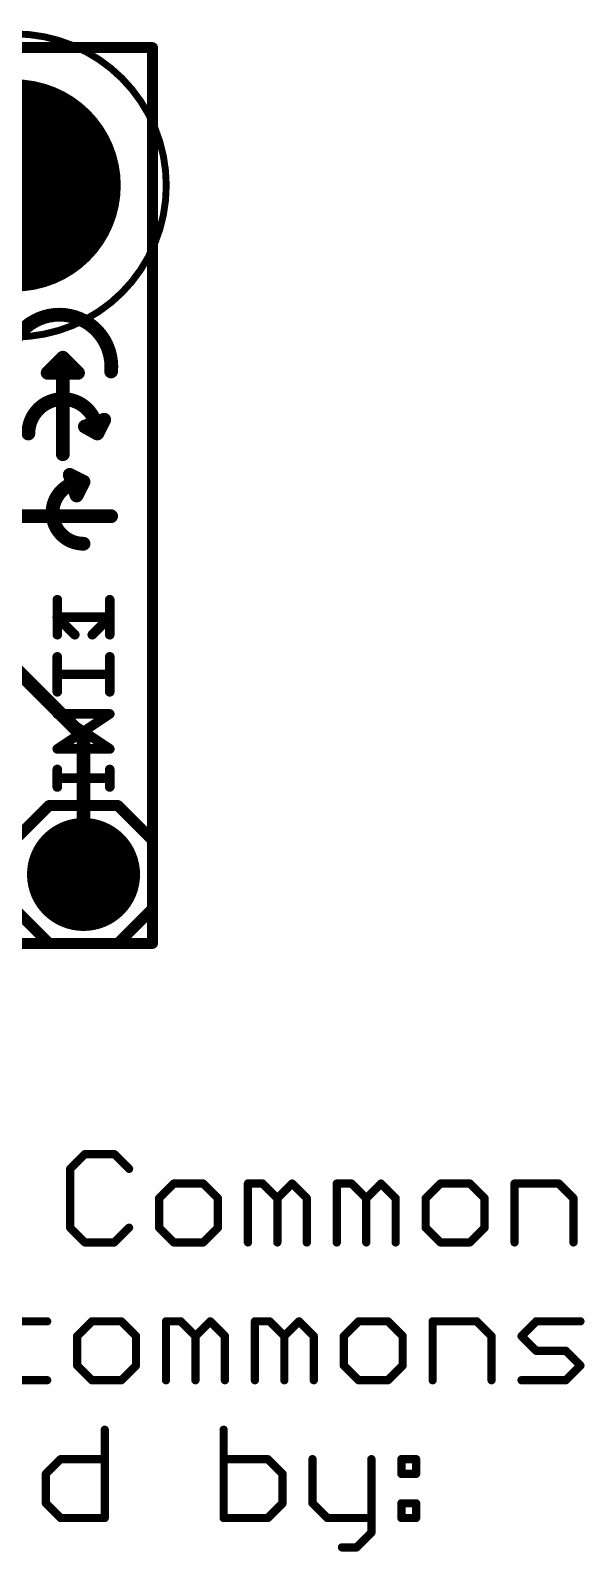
# Model space of a CAD drawing. Extents: x -24 to 83, y -11 to 17.
# Drawn here: x 18.07 to 28.28, y -11.21 to 16.83 of the extents above; entities that cross this region are included whole.
import ezdxf

# ---------------------------------------------------------------- set-up
doc = ezdxf.new("R2010")
doc.units = 0
for name, color, linetype in [('1', 22, 'CONTINUOUS'), ('16', 175, 'CONTINUOUS'), ('17', 82, 'CONTINUOUS'), ('20', 53, 'CONTINUOUS'), ('21', 53, 'CONTINUOUS'), ('22', 53, 'CONTINUOUS'), ('27', 253, 'CONTINUOUS'), ('29', 253, 'CONTINUOUS'), ('30', 253, 'CONTINUOUS'), ('39', 22, 'CONTINUOUS'), ('41', 22, 'CONTINUOUS'), ('42', 175, 'CONTINUOUS'), ('44', 253, 'CONTINUOUS'), ('51', 53, 'CONTINUOUS')]:
    doc.layers.add(name, color=color, linetype=linetype)

# ---------------------------------------------------------------- blocks, each defined once
blk = doc.blocks.new('RECT')
blk.add_solid([(-0.5, -0.5), (0.5, -0.5), (-0.5, 0.5), (0.5, 0.5)])
blk = doc.blocks.new('ROUNDP')
at = {"const_width": 0.5}
blk.add_lwpolyline([(0, -0.25, 1), (0, 0.25, 1), (0, -0.25)], format="xyb", dxfattribs=at)

msp = doc.modelspace()

# ---------------------------------------------------------------- linework, layer by layer
at = {"layer": '1'}
for points, const_width in [([(20.32, 16.51), (0, 16.51)], 0.2032), ([(20.32, 0), (20.32, 16.51)], 0.2032), ([(19.05, 3.81), (13.645, 9.215)], 0.254), ([(19.05, 1.27), (19.05, 3.81)], 0.254), ([(0, 0), (20.32, 0)], 0.2032)]:
    msp.add_lwpolyline(points, dxfattribs=dict(at, const_width=const_width))
for points, const_width in [([(20.3708, 16.51, 1), (20.2692, 16.51)], 0.1016), ([(20.32, 16.4592, 1), (20.32, 16.5608)], 0.1016), ([(19.1135, 3.81, 1), (18.9865, 3.81)], 0.127), ([(19.0051, 3.7651, 1), (19.0949, 3.8549)], 0.127), ([(18.9865, 1.27, 1), (19.1135, 1.27)], 0.127), ([(20.2692, 0, 1), (20.3708, 0)], 0.1016), ([(20.32, -0.0508, 1), (20.32, 0.0508)], 0.1016)]:
    msp.add_lwpolyline(points, format="xyb", dxfattribs=dict(at, const_width=const_width))
at = {"layer": '16', "const_width": 0.2032}
for points in [[(20.32, 16.51), (0, 16.51)], [(20.32, 0), (20.32, 16.51)], [(0, 0), (20.32, 0)]]:
    msp.add_lwpolyline(points, dxfattribs=at)
at = {"layer": '16', "const_width": 0.1016}
for points in [[(20.3708, 16.51, 1), (20.2692, 16.51)], [(20.32, 16.4592, 1), (20.32, 16.5608)], [(20.2692, 0, 1), (20.3708, 0)], [(20.32, -0.0508, 1), (20.32, 0.0508)]]:
    msp.add_lwpolyline(points, format="xyb", dxfattribs=at)
at = {"layer": '20', "const_width": 0.2032}
for points in [[(0, 16.51), (20.32, 16.51)], [(20.32, 16.51), (20.32, 0)], [(20.32, 0), (0, 0)]]:
    msp.add_lwpolyline(points, dxfattribs=at)
at = {"layer": '20', "const_width": 0.1016}
for points in [[(20.3708, 16.51, 1), (20.2692, 16.51)], [(20.32, 16.4592, 1), (20.32, 16.5608)], [(20.2692, 0, 1), (20.3708, 0)], [(20.32, -0.0508, 1), (20.32, 0.0508)]]:
    msp.add_lwpolyline(points, format="xyb", dxfattribs=at)
at = {"layer": '20'}
msp.add_circle((17.78, 13.97), 1.651, dxfattribs=at)
at = {"layer": '21'}
for points, const_width in [([(19.558, 10.541, 1.0989), (17.653, 10.541)], 0.254), ([(18.7325, 10.795, 1), (18.6055, 10.795)], 0.127), ([(18.7139, 10.8399, 1), (18.6241, 10.7501)], 0.127), ([(18.7139, 10.7501, 1), (18.6241, 10.8399)], 0.127), ([(18.3896, 10.5791, 1), (18.3896, 10.4521)], 0.127), ([(18.3701, 10.5859, 1), (18.4599, 10.4961)], 0.127), ([(18.8781, 10.4961, 1), (18.9679, 10.5859)], 0.127), ([(18.9484, 10.4521, 1), (18.9484, 10.5791)], 0.127), ([(19.4948, 10.547, 1), (19.6212, 10.535)], 0.127), ([(19.304, 9.398, 1), (18.034, 9.398)], 0.254), ([(19.1062, 9.5805, 1), (19.0446, 9.4695)], 0.127), ([(19.054, 9.5848, 1), (19.0968, 9.4652)], 0.127), ([(19.4878, 9.6236, 1), (19.3742, 9.6804)], 0.127), ([(19.4524, 9.5922, 1), (19.4096, 9.7118)], 0.127), ([(17.9705, 9.398, 1), (18.0975, 9.398)], 0.127), ([(19.2472, 9.4264, 1), (19.3608, 9.3696)], 0.127), ([(19.2405, 9.398, 1), (19.3675, 9.398)], 0.127), ([(19.2732, 9.3425, 1), (19.3348, 9.4535)], 0.127), ([(18.6055, 9.017, 1), (18.7325, 9.017)], 0.127), ([(18.8244, 8.6928, 1), (18.7676, 8.5792)], 0.127), ([(18.8562, 8.6561, 1), (18.7358, 8.6159)], 0.127), ([(19.05, 8.509, 1), (19.05, 7.366)], 0.254), ([(19.1068, 8.4806, 1), (18.9932, 8.5374)], 0.127), ([(19.0216, 8.4522, 1), (19.0784, 8.5658)], 0.127), ([(19.05, 8.4455, 1), (19.05, 8.5725)], 0.127), ([(18.8662, 8.2834, 1), (18.9798, 8.2266)], 0.127), ([(18.8628, 8.2349, 1), (18.9832, 8.2751)], 0.127), ([(19.558, 7.8105, 1), (19.558, 7.9375)], 0.127), ([(19.05, 7.3025, 1), (19.05, 7.4295)], 0.127), ([(19.5771, 6.3335, 1), (19.4882, 6.3335)], 0.0889), ([(18.598, 6.0429, 1), (18.5351, 5.98)], 0.0889), ([(18.5666, 6.0559, 1), (18.5666, 5.967)], 0.0889), ([(19.5326, 5.967, 1), (19.5326, 6.0559)], 0.0889), ([(18.8572, 5.658, 1), (18.92, 5.7209)], 0.0889), ([(19.4882, 5.6895, 1), (19.5771, 5.6895)], 0.0889), ([(18.611, 5.281, 1), (18.5221, 5.281)], 0.0889), ([(18.5666, 5.0035, 1), (18.5666, 4.9146)], 0.0889), ([(19.5326, 4.9146, 1), (19.5326, 5.0035)], 0.0889), ([(18.5221, 4.637, 1), (18.611, 4.637)], 0.0889), ([(18.5666, 4.273, 1), (18.5666, 4.1841)], 0.0889), ([(19.5573, 4.1916, 1), (19.5079, 4.2655)], 0.0889), ([(19.5326, 4.1841, 1), (19.5326, 4.273)], 0.0889), ([(18.5666, 3.629, 1), (18.5666, 3.5401)], 0.0889), ([(18.5419, 3.6215, 1), (18.5912, 3.5476)], 0.0889), ([(19.5326, 3.5401, 1), (19.5326, 3.629)], 0.0889), ([(18.611, 3.2049, 1), (18.5221, 3.2049)], 0.0889), ([(18.5666, 3.0884, 1), (18.5666, 2.9995)], 0.0889), ([(19.5771, 3.2049, 1), (19.4882, 3.2049)], 0.0889), ([(19.5326, 2.9995, 1), (19.5326, 3.0884)], 0.0889), ([(18.5221, 2.8829, 1), (18.611, 2.8829)], 0.0889), ([(19.4882, 2.8829, 1), (19.5771, 2.8829)], 0.0889), ([(18.415, 2.5908, 1), (18.415, 2.4892)], 0.1016), ([(18.4509, 2.5041, 1), (18.3791, 2.5759)], 0.1016), ([(19.7209, 2.5759, 1), (19.6491, 2.5041)], 0.1016), ([(19.685, 2.4892, 1), (19.685, 2.5908)], 0.1016), ([(20.3708, 1.905, 1), (20.2692, 1.905)], 0.1016), ([(20.2841, 1.8691, 1), (20.3559, 1.9409)], 0.1016), ([(20.2692, 0.635, 1), (20.3708, 0.635)], 0.1016), ([(20.3559, 0.5991, 1), (20.2841, 0.6709)], 0.1016), ([(18.415, 0.0508, 1), (18.415, -0.0508)], 0.1016), ([(18.3791, -0.0359, 1), (18.4509, 0.0359)], 0.1016), ([(19.6491, 0.0359, 1), (19.7209, -0.0359)], 0.1016), ([(19.685, -0.0508, 1), (19.685, 0.0508)], 0.1016)]:
    msp.add_lwpolyline(points, format="xyb", dxfattribs=dict(at, const_width=const_width))
for points, const_width in [([(18.669, 10.795), (18.415, 10.541)], 0.254), ([(18.669, 10.795), (18.669, 9.017)], 0.254), ([(18.669, 10.795), (18.923, 10.541)], 0.254), ([(18.3896, 10.5156), (18.9484, 10.5156)], 0.254), ([(19.0754, 9.525), (19.431, 9.652)], 0.254), ([(19.304, 9.398), (19.0754, 9.525)], 0.254), ([(19.304, 9.398), (19.431, 9.652)], 0.254), ([(19.05, 8.509), (18.796, 8.636)], 0.254), ([(18.796, 8.636), (18.923, 8.255)], 0.254), ([(19.05, 8.509), (18.923, 8.255)], 0.254), ([(17.653, 7.874), (19.558, 7.874)], 0.254), ([(19.5326, 5.6895), (19.5326, 6.3335)], 0.1778), ([(18.8886, 5.6895), (18.5666, 6.0115)], 0.1778), ([(18.5666, 6.0115), (19.5326, 6.0115)], 0.1778), ([(18.5666, 4.637), (18.5666, 5.281)], 0.1778), ([(19.5326, 4.959), (18.5666, 4.959)], 0.1778), ([(18.5666, 3.5845), (19.5326, 4.2286)], 0.1778), ([(19.5326, 4.2286), (18.5666, 4.2286)], 0.1778), ([(19.5326, 3.5845), (18.5666, 3.5845)], 0.1778), ([(18.5666, 2.8829), (18.5666, 3.2049)], 0.1778), ([(19.5326, 3.0439), (18.5666, 3.0439)], 0.1778), ([(19.5326, 2.8829), (19.5326, 3.2049)], 0.1778), ([(18.415, 2.54), (17.78, 1.905)], 0.2032), ([(18.415, 2.54), (19.685, 2.54)], 0.2032), ([(19.685, 2.54), (20.32, 1.905)], 0.2032), ([(20.32, 1.905), (20.32, 0.635)], 0.2032), ([(17.78, 0.635), (18.415, 0)], 0.2032), ([(20.32, 0.635), (19.685, 0)], 0.2032), ([(19.685, 0), (18.415, 0)], 0.2032)]:
    msp.add_lwpolyline(points, dxfattribs=dict(at, const_width=const_width))
at = {"layer": '22', "const_width": 0.0889}
for points in [[(18.6119, 6.3335, 1), (18.5229, 6.3335)], [(18.5674, 6.0559, 1), (18.5674, 5.967)], [(19.5649, 5.98, 1), (19.502, 6.0429)], [(19.5334, 5.967, 1), (19.5334, 6.0559)], [(18.5229, 5.6895, 1), (18.6119, 5.6895)], [(19.18, 5.7209, 1), (19.2428, 5.658)], [(19.5779, 5.281, 1), (19.489, 5.281)], [(18.5674, 5.0035, 1), (18.5674, 4.9146)], [(19.5334, 4.9146, 1), (19.5334, 5.0035)], [(19.489, 4.637, 1), (19.5779, 4.637)], [(18.5674, 4.273, 1), (18.5674, 4.1841)], [(18.5921, 4.2655, 1), (18.5427, 4.1916)], [(19.5334, 4.1841, 1), (19.5334, 4.273)], [(18.5674, 3.629, 1), (18.5674, 3.5401)], [(19.5088, 3.5476, 1), (19.5581, 3.6215)], [(19.5334, 3.5401, 1), (19.5334, 3.629)], [(18.6119, 3.2049, 1), (18.5229, 3.2049)], [(18.5674, 3.0884, 1), (18.5674, 2.9995)], [(19.5779, 3.2049, 1), (19.489, 3.2049)], [(19.5334, 2.9995, 1), (19.5334, 3.0884)], [(18.5229, 2.8829, 1), (18.6119, 2.8829)], [(19.489, 2.8829, 1), (19.5779, 2.8829)]]:
    msp.add_lwpolyline(points, format="xyb", dxfattribs=at)
at = {"layer": '22', "const_width": 0.1778}
for points in [[(18.5674, 5.6895), (18.5674, 6.3335)], [(19.5334, 6.0115), (18.5674, 6.0115)], [(19.2114, 5.6895), (19.5334, 6.0115)], [(19.5334, 4.637), (19.5334, 5.281)], [(18.5674, 4.959), (19.5334, 4.959)], [(19.5334, 3.5845), (18.5674, 4.2286)], [(18.5674, 4.2286), (19.5334, 4.2286)], [(18.5674, 3.5845), (19.5334, 3.5845)], [(18.5674, 2.8829), (18.5674, 3.2049)], [(18.5674, 3.0439), (19.5334, 3.0439)], [(19.5334, 2.8829), (19.5334, 3.2049)]]:
    msp.add_lwpolyline(points, dxfattribs=at)
at = {"layer": '27', "const_width": 0.1524}
for points in [[(19.0751, -3.8848), (18.804, -4.156)], [(19.6175, -3.8848), (19.0751, -3.8848)], [(19.8886, -4.156), (19.6175, -3.8848)], [(18.804, -4.156), (18.804, -5.2406)], [(20.7123, -4.4271), (20.4411, -4.6983)], [(21.2546, -4.4271), (20.7123, -4.4271)], [(21.5258, -4.6983), (21.2546, -4.4271)], [(22.0783, -5.5118), (22.0783, -4.4271)], [(22.0783, -4.4271), (22.3495, -4.4271)], [(22.3495, -4.4271), (22.6206, -4.6983)], [(22.6206, -4.6983), (22.8918, -4.4271)], [(22.8918, -4.4271), (23.163, -4.6983)], [(23.7155, -5.5118), (23.7155, -4.4271)], [(23.7155, -4.4271), (23.9866, -4.4271)], [(23.9866, -4.4271), (24.2578, -4.6983)], [(24.2578, -4.6983), (24.5289, -4.4271)], [(24.5289, -4.4271), (24.8001, -4.6983)], [(25.6238, -4.4271), (25.3526, -4.6983)], [(26.1661, -4.4271), (25.6238, -4.4271)], [(26.4373, -4.6983), (26.1661, -4.4271)], [(26.9898, -5.5118), (26.9898, -4.4271)], [(26.9898, -4.4271), (27.8033, -4.4271)], [(27.8033, -4.4271), (28.0744, -4.6983)], [(20.4411, -4.6983), (20.4411, -5.2406)], [(21.5258, -5.2406), (21.5258, -4.6983)], [(22.6206, -4.6983), (22.6206, -5.5118)], [(23.163, -4.6983), (23.163, -5.5118)], [(24.2578, -4.6983), (24.2578, -5.5118)], [(24.8001, -4.6983), (24.8001, -5.5118)], [(25.3526, -4.6983), (25.3526, -5.2406)], [(26.4373, -5.2406), (26.4373, -4.6983)], [(28.0744, -4.6983), (28.0744, -5.5118)], [(18.804, -5.2406), (19.0751, -5.5118)], [(19.6175, -5.5118), (19.8886, -5.2406)], [(20.4411, -5.2406), (20.7123, -5.5118)], [(21.2546, -5.5118), (21.5258, -5.2406)], [(25.3526, -5.2406), (25.6238, -5.5118)], [(26.1661, -5.5118), (26.4373, -5.2406)], [(19.0751, -5.5118), (19.6175, -5.5118)], [(20.7123, -5.5118), (21.2546, -5.5118)], [(25.6238, -5.5118), (26.1661, -5.5118)], [(18.3799, -6.9671), (17.5664, -6.9671)], [(19.2035, -6.9671), (18.9324, -7.2383)], [(19.7459, -6.9671), (19.2035, -6.9671)], [(20.017, -7.2383), (19.7459, -6.9671)], [(20.5695, -8.0518), (20.5695, -6.9671)], [(20.5695, -6.9671), (20.8407, -6.9671)], [(20.8407, -6.9671), (21.1119, -7.2383)], [(21.1119, -7.2383), (21.383, -6.9671)], [(21.383, -6.9671), (21.6542, -7.2383)], [(22.2067, -8.0518), (22.2067, -6.9671)], [(22.2067, -6.9671), (22.4779, -6.9671)], [(22.4779, -6.9671), (22.749, -7.2383)], [(22.749, -7.2383), (23.0202, -6.9671)], [(23.0202, -6.9671), (23.2914, -7.2383)], [(24.115, -6.9671), (23.8439, -7.2383)], [(24.6574, -6.9671), (24.115, -6.9671)], [(24.9285, -7.2383), (24.6574, -6.9671)], [(25.481, -8.0518), (25.481, -6.9671)], [(25.481, -6.9671), (26.2945, -6.9671)], [(26.2945, -6.9671), (26.5657, -7.2383)], [(27.1182, -7.2383), (27.3893, -6.9671)], [(27.3893, -6.9671), (28.2028, -6.9671)], [(18.9324, -7.2383), (18.9324, -7.7806)], [(20.017, -7.7806), (20.017, -7.2383)], [(21.1119, -7.2383), (21.1119, -8.0518)], [(21.6542, -7.2383), (21.6542, -8.0518)], [(22.749, -7.2383), (22.749, -8.0518)], [(23.2914, -7.2383), (23.2914, -8.0518)], [(23.8439, -7.2383), (23.8439, -7.7806)], [(24.9285, -7.7806), (24.9285, -7.2383)], [(26.5657, -7.2383), (26.5657, -8.0518)], [(27.3893, -7.5095), (27.1182, -7.2383)], [(27.9317, -7.5095), (27.3893, -7.5095)], [(28.2028, -7.7806), (27.9317, -7.5095)], [(18.9324, -7.7806), (19.2035, -8.0518)], [(19.7459, -8.0518), (20.017, -7.7806)], [(23.8439, -7.7806), (24.115, -8.0518)], [(24.6574, -8.0518), (24.9285, -7.7806)], [(27.9317, -8.0518), (28.2028, -7.7806)], [(17.5664, -8.0518), (18.3799, -8.0518)], [(19.2035, -8.0518), (19.7459, -8.0518)], [(24.115, -8.0518), (24.6574, -8.0518)], [(27.1182, -8.0518), (27.9317, -8.0518)], [(19.4412, -8.9648), (19.4412, -10.5918)], [(21.6309, -8.9648), (21.6309, -10.5918)], [(18.3566, -9.7783), (18.6277, -9.5071)], [(18.6277, -9.5071), (19.4412, -9.5071)], [(22.4444, -9.5071), (21.6309, -9.5071)], [(22.7155, -9.7783), (22.4444, -9.5071)], [(23.268, -9.5071), (23.268, -10.3206)], [(24.3527, -9.5071), (24.3527, -10.863)], [(24.9052, -9.5071), (25.1764, -9.5071)], [(24.9052, -9.7783), (24.9052, -9.5071)], [(25.1764, -9.5071), (25.1764, -9.7783)], [(18.3566, -10.3206), (18.3566, -9.7783)], [(22.7155, -10.3206), (22.7155, -9.7783)], [(25.1764, -9.7783), (24.9052, -9.7783)], [(18.6277, -10.5918), (18.3566, -10.3206)], [(22.4444, -10.5918), (22.7155, -10.3206)], [(23.268, -10.3206), (23.5392, -10.5918)], [(24.9052, -10.3206), (25.1764, -10.3206)], [(24.9052, -10.5918), (24.9052, -10.3206)], [(25.1764, -10.3206), (25.1764, -10.5918)], [(19.4412, -10.5918), (18.6277, -10.5918)], [(21.6309, -10.5918), (22.4444, -10.5918)], [(23.5392, -10.5918), (24.3527, -10.5918)], [(25.1764, -10.5918), (24.9052, -10.5918)], [(24.3527, -10.863), (24.0815, -11.1341)], [(24.0815, -11.1341), (23.8104, -11.1341)]]:
    msp.add_lwpolyline(points, dxfattribs=at)
at = {"layer": '27', "const_width": 0.0762}
for points in [[(19.0751, -3.8467, 1), (19.0751, -3.9229)], [(19.1021, -3.9118, 1), (19.0482, -3.8579)], [(19.6444, -3.8579, 1), (19.5905, -3.9118)], [(19.6175, -3.9229, 1), (19.6175, -3.8467)], [(18.777, -4.129, 1), (18.8309, -4.1829)], [(18.8421, -4.156, 1), (18.7659, -4.156)], [(19.8617, -4.1829, 1), (19.9156, -4.129)], [(20.7123, -4.389, 1), (20.7123, -4.4652)], [(20.7392, -4.4541, 1), (20.6854, -4.4002)], [(21.2816, -4.4002, 1), (21.2277, -4.4541)], [(21.2546, -4.4652, 1), (21.2546, -4.389)], [(22.1164, -4.4271, 1), (22.0402, -4.4271)], [(22.0783, -4.389, 1), (22.0783, -4.4652)], [(22.3764, -4.4002, 1), (22.3225, -4.4541)], [(22.3495, -4.4652, 1), (22.3495, -4.389)], [(22.9187, -4.4002, 1), (22.8648, -4.4541)], [(22.9187, -4.4541, 1), (22.8648, -4.4002)], [(23.7536, -4.4271, 1), (23.6774, -4.4271)], [(23.7155, -4.389, 1), (23.7155, -4.4652)], [(24.0136, -4.4002, 1), (23.9597, -4.4541)], [(23.9866, -4.4652, 1), (23.9866, -4.389)], [(24.5559, -4.4002, 1), (24.502, -4.4541)], [(24.5559, -4.4541, 1), (24.502, -4.4002)], [(25.6238, -4.389, 1), (25.6238, -4.4652)], [(25.6507, -4.4541, 1), (25.5968, -4.4002)], [(26.193, -4.4002, 1), (26.1392, -4.4541)], [(26.1661, -4.4652, 1), (26.1661, -4.389)], [(27.0279, -4.4271, 1), (26.9517, -4.4271)], [(26.9898, -4.389, 1), (26.9898, -4.4652)], [(27.8302, -4.4002, 1), (27.7763, -4.4541)], [(27.8033, -4.4652, 1), (27.8033, -4.389)], [(20.4792, -4.6983, 1), (20.403, -4.6983)], [(20.4142, -4.6714, 1), (20.4681, -4.7252)], [(21.5639, -4.6983, 1), (21.4877, -4.6983)], [(21.4989, -4.7252, 1), (21.5527, -4.6714)], [(22.6587, -4.6983, 1), (22.5825, -4.6983)], [(22.5937, -4.6714, 1), (22.6476, -4.7252)], [(22.5937, -4.7252, 1), (22.6476, -4.6714)], [(23.2011, -4.6983, 1), (23.1249, -4.6983)], [(23.136, -4.7252, 1), (23.1899, -4.6714)], [(24.2959, -4.6983, 1), (24.2197, -4.6983)], [(24.2308, -4.6714, 1), (24.2847, -4.7252)], [(24.2308, -4.7252, 1), (24.2847, -4.6714)], [(24.8382, -4.6983, 1), (24.762, -4.6983)], [(24.7732, -4.7252, 1), (24.8271, -4.6714)], [(25.3907, -4.6983, 1), (25.3145, -4.6983)], [(25.3257, -4.6714, 1), (25.3795, -4.7252)], [(26.4754, -4.6983, 1), (26.3992, -4.6983)], [(26.4103, -4.7252, 1), (26.4642, -4.6714)], [(28.1125, -4.6983, 1), (28.0363, -4.6983)], [(28.0475, -4.7252, 1), (28.1014, -4.6714)], [(18.8309, -5.2137, 1), (18.777, -5.2676)], [(18.7659, -5.2406, 1), (18.8421, -5.2406)], [(19.9156, -5.2676, 1), (19.8617, -5.2137)], [(20.4681, -5.2137, 1), (20.4142, -5.2676)], [(20.403, -5.2406, 1), (20.4792, -5.2406)], [(21.4877, -5.2406, 1), (21.5639, -5.2406)], [(21.5527, -5.2676, 1), (21.4989, -5.2137)], [(25.3795, -5.2137, 1), (25.3257, -5.2676)], [(25.3145, -5.2406, 1), (25.3907, -5.2406)], [(26.3992, -5.2406, 1), (26.4754, -5.2406)], [(26.4642, -5.2676, 1), (26.4103, -5.2137)], [(19.0751, -5.4737, 1), (19.0751, -5.5499)], [(19.0482, -5.5387, 1), (19.1021, -5.4849)], [(19.5905, -5.4849, 1), (19.6444, -5.5387)], [(19.6175, -5.5499, 1), (19.6175, -5.4737)], [(20.7123, -5.4737, 1), (20.7123, -5.5499)], [(20.6854, -5.5387, 1), (20.7392, -5.4849)], [(21.2277, -5.4849, 1), (21.2816, -5.5387)], [(21.2546, -5.5499, 1), (21.2546, -5.4737)], [(22.0402, -5.5118, 1), (22.1164, -5.5118)], [(22.5825, -5.5118, 1), (22.6587, -5.5118)], [(23.1249, -5.5118, 1), (23.2011, -5.5118)], [(23.6774, -5.5118, 1), (23.7536, -5.5118)], [(24.2197, -5.5118, 1), (24.2959, -5.5118)], [(24.762, -5.5118, 1), (24.8382, -5.5118)], [(25.6238, -5.4737, 1), (25.6238, -5.5499)], [(25.5968, -5.5387, 1), (25.6507, -5.4849)], [(26.1392, -5.4849, 1), (26.193, -5.5387)], [(26.1661, -5.5499, 1), (26.1661, -5.4737)], [(26.9517, -5.5118, 1), (27.0279, -5.5118)], [(28.0363, -5.5118, 1), (28.1125, -5.5118)], [(18.3799, -7.0052, 1), (18.3799, -6.929)], [(19.2035, -6.929, 1), (19.2035, -7.0052)], [(19.2305, -6.9941, 1), (19.1766, -6.9402)], [(19.7728, -6.9402, 1), (19.7189, -6.9941)], [(19.7459, -7.0052, 1), (19.7459, -6.929)], [(20.6076, -6.9671, 1), (20.5314, -6.9671)], [(20.5695, -6.929, 1), (20.5695, -7.0052)], [(20.8676, -6.9402, 1), (20.8138, -6.9941)], [(20.8407, -7.0052, 1), (20.8407, -6.929)], [(21.41, -6.9402, 1), (21.3561, -6.9941)], [(21.41, -6.9941, 1), (21.3561, -6.9402)], [(22.2448, -6.9671, 1), (22.1686, -6.9671)], [(22.2067, -6.929, 1), (22.2067, -7.0052)], [(22.5048, -6.9402, 1), (22.4509, -6.9941)], [(22.4779, -7.0052, 1), (22.4779, -6.929)], [(23.0471, -6.9402, 1), (22.9933, -6.9941)], [(23.0471, -6.9941, 1), (22.9933, -6.9402)], [(24.115, -6.929, 1), (24.115, -7.0052)], [(24.142, -6.9941, 1), (24.0881, -6.9402)], [(24.6843, -6.9402, 1), (24.6304, -6.9941)], [(24.6574, -7.0052, 1), (24.6574, -6.929)], [(25.5191, -6.9671, 1), (25.4429, -6.9671)], [(25.481, -6.929, 1), (25.481, -7.0052)], [(26.3214, -6.9402, 1), (26.2676, -6.9941)], [(26.2945, -7.0052, 1), (26.2945, -6.929)], [(27.3893, -6.929, 1), (27.3893, -7.0052)], [(27.4163, -6.9941, 1), (27.3624, -6.9402)], [(28.2028, -7.0052, 1), (28.2028, -6.929)], [(18.9705, -7.2383, 1), (18.8943, -7.2383)], [(18.9054, -7.2114, 1), (18.9593, -7.2652)], [(20.0551, -7.2383, 1), (19.9789, -7.2383)], [(19.9901, -7.2652, 1), (20.044, -7.2114)], [(21.15, -7.2383, 1), (21.0738, -7.2383)], [(21.0849, -7.2114, 1), (21.1388, -7.2652)], [(21.0849, -7.2652, 1), (21.1388, -7.2114)], [(21.6923, -7.2383, 1), (21.6161, -7.2383)], [(21.6273, -7.2652, 1), (21.6811, -7.2114)], [(22.7871, -7.2383, 1), (22.7109, -7.2383)], [(22.7221, -7.2114, 1), (22.776, -7.2652)], [(22.7221, -7.2652, 1), (22.776, -7.2114)], [(23.3295, -7.2383, 1), (23.2533, -7.2383)], [(23.2644, -7.2652, 1), (23.3183, -7.2114)], [(23.882, -7.2383, 1), (23.8058, -7.2383)], [(23.8169, -7.2114, 1), (23.8708, -7.2652)], [(24.9666, -7.2383, 1), (24.8904, -7.2383)], [(24.9016, -7.2652, 1), (24.9555, -7.2114)], [(26.6038, -7.2383, 1), (26.5276, -7.2383)], [(26.5387, -7.2652, 1), (26.5926, -7.2114)], [(27.1451, -7.2114, 1), (27.0912, -7.2652)], [(27.0912, -7.2114, 1), (27.1451, -7.2652)], [(27.3893, -7.4714, 1), (27.3893, -7.5476)], [(27.3624, -7.5364, 1), (27.4163, -7.4825)], [(27.9586, -7.4825, 1), (27.9047, -7.5364)], [(27.9317, -7.5476, 1), (27.9317, -7.4714)], [(18.9593, -7.7537, 1), (18.9054, -7.8076)], [(18.8943, -7.7806, 1), (18.9705, -7.7806)], [(19.9789, -7.7806, 1), (20.0551, -7.7806)], [(20.044, -7.8076, 1), (19.9901, -7.7537)], [(23.8708, -7.7537, 1), (23.8169, -7.8076)], [(23.8058, -7.7806, 1), (23.882, -7.7806)], [(24.8904, -7.7806, 1), (24.9666, -7.7806)], [(24.9555, -7.8076, 1), (24.9016, -7.7537)], [(28.2298, -7.8076, 1), (28.1759, -7.7537)], [(28.1759, -7.8076, 1), (28.2298, -7.7537)], [(18.3799, -8.0899, 1), (18.3799, -8.0137)], [(19.2035, -8.0137, 1), (19.2035, -8.0899)], [(19.1766, -8.0787, 1), (19.2305, -8.0249)], [(19.7189, -8.0249, 1), (19.7728, -8.0787)], [(19.7459, -8.0899, 1), (19.7459, -8.0137)], [(20.5314, -8.0518, 1), (20.6076, -8.0518)], [(21.0738, -8.0518, 1), (21.15, -8.0518)], [(21.6161, -8.0518, 1), (21.6923, -8.0518)], [(22.1686, -8.0518, 1), (22.2448, -8.0518)], [(22.7109, -8.0518, 1), (22.7871, -8.0518)], [(23.2533, -8.0518, 1), (23.3295, -8.0518)], [(24.115, -8.0137, 1), (24.115, -8.0899)], [(24.0881, -8.0787, 1), (24.142, -8.0249)], [(24.6304, -8.0249, 1), (24.6843, -8.0787)], [(24.6574, -8.0899, 1), (24.6574, -8.0137)], [(25.4429, -8.0518, 1), (25.5191, -8.0518)], [(26.5276, -8.0518, 1), (26.6038, -8.0518)], [(27.1182, -8.0137, 1), (27.1182, -8.0899)], [(27.9047, -8.0249, 1), (27.9586, -8.0787)], [(27.9317, -8.0899, 1), (27.9317, -8.0137)], [(19.4793, -8.9648, 1), (19.4031, -8.9648)], [(21.669, -8.9648, 1), (21.5928, -8.9648)], [(18.6277, -9.469, 1), (18.6277, -9.5452)], [(18.6547, -9.5341, 1), (18.6008, -9.4802)], [(19.4412, -9.5452, 1), (19.4412, -9.469)], [(21.6309, -9.469, 1), (21.6309, -9.5452)], [(22.4713, -9.4802, 1), (22.4174, -9.5341)], [(22.4444, -9.5452, 1), (22.4444, -9.469)], [(23.3061, -9.5071, 1), (23.2299, -9.5071)], [(24.3908, -9.5071, 1), (24.3146, -9.5071)], [(24.9052, -9.469, 1), (24.9052, -9.5452)], [(24.9433, -9.5071, 1), (24.8671, -9.5071)], [(25.2145, -9.5071, 1), (25.1383, -9.5071)], [(25.1764, -9.5452, 1), (25.1764, -9.469)], [(18.3947, -9.7783, 1), (18.3185, -9.7783)], [(18.3296, -9.7514, 1), (18.3835, -9.8052)], [(22.7536, -9.7783, 1), (22.6774, -9.7783)], [(22.6886, -9.8052, 1), (22.7425, -9.7514)], [(24.9052, -9.7402, 1), (24.9052, -9.8164)], [(24.8671, -9.7783, 1), (24.9433, -9.7783)], [(25.1383, -9.7783, 1), (25.2145, -9.7783)], [(25.1764, -9.8164, 1), (25.1764, -9.7402)], [(18.3835, -10.2937, 1), (18.3296, -10.3476)], [(18.3185, -10.3206, 1), (18.3947, -10.3206)], [(22.6774, -10.3206, 1), (22.7536, -10.3206)], [(22.7425, -10.3476, 1), (22.6886, -10.2937)], [(23.295, -10.2937, 1), (23.2411, -10.3476)], [(23.2299, -10.3206, 1), (23.3061, -10.3206)], [(24.9052, -10.2825, 1), (24.9052, -10.3587)], [(24.9433, -10.3206, 1), (24.8671, -10.3206)], [(25.2145, -10.3206, 1), (25.1383, -10.3206)], [(25.1764, -10.3587, 1), (25.1764, -10.2825)], [(18.6277, -10.5537, 1), (18.6277, -10.6299)], [(18.6008, -10.6187, 1), (18.6547, -10.5649)], [(19.4031, -10.5918, 1), (19.4793, -10.5918)], [(19.4412, -10.6299, 1), (19.4412, -10.5537)], [(21.6309, -10.5537, 1), (21.6309, -10.6299)], [(21.5928, -10.5918, 1), (21.669, -10.5918)], [(22.4174, -10.5649, 1), (22.4713, -10.6187)], [(22.4444, -10.6299, 1), (22.4444, -10.5537)], [(23.5392, -10.5537, 1), (23.5392, -10.6299)], [(23.5123, -10.6187, 1), (23.5661, -10.5649)], [(24.3527, -10.6299, 1), (24.3527, -10.5537)], [(24.9052, -10.5537, 1), (24.9052, -10.6299)], [(24.8671, -10.5918, 1), (24.9433, -10.5918)], [(25.1383, -10.5918, 1), (25.2145, -10.5918)], [(25.1764, -10.6299, 1), (25.1764, -10.5537)], [(24.3146, -10.863, 1), (24.3908, -10.863)], [(24.3796, -10.8899, 1), (24.3258, -10.836)], [(23.8104, -11.096, 1), (23.8104, -11.1722)], [(24.0546, -11.1072, 1), (24.1085, -11.1611)], [(24.0815, -11.1722, 1), (24.0815, -11.096)]]:
    msp.add_lwpolyline(points, format="xyb", dxfattribs=at)
at = {"layer": '29', "const_width": 1.7526}
msp.add_lwpolyline([(17.78, 13.0937, 1), (17.78, 14.8463, 1), (17.78, 13.0937)], format="xyb", dxfattribs=at)
at = {"layer": '30', "const_width": 1.7526}
msp.add_lwpolyline([(17.78, 13.0937, 1), (17.78, 14.8463, 1), (17.78, 13.0937)], format="xyb", dxfattribs=at)
at = {"layer": '39', "const_width": 0.127}
msp.add_lwpolyline([(17.78, 11.176, 1), (17.78, 16.764, 1), (17.78, 11.176)], format="xyb", dxfattribs=at)
at = {"layer": '41', "const_width": 0.2032}
msp.add_lwpolyline([(17.78, 12.1158, 1), (17.78, 15.8242)], format="xyb", dxfattribs=at)
at = {"layer": '42', "const_width": 0.2032}
msp.add_lwpolyline([(17.78, 12.1158, 1), (17.78, 15.8242)], format="xyb", dxfattribs=at)
at = {"layer": '44'}
msp.add_circle((19.05, 1.27), 0.508, dxfattribs=at)

# ---------------------------------------------------------------- block references
at = {"layer": '17', "xscale": 1.8796, "yscale": 1.8796, "rotation": 90}
msp.add_blockref('ROUNDP', (19.05, 1.27), dxfattribs=at)
msp.add_blockref('ROUNDP', (19.05, 1.27), dxfattribs=at)
at = {"layer": '29', "xscale": 2.0828, "yscale": 2.0828, "rotation": 90}
msp.add_blockref('ROUNDP', (19.05, 1.27), dxfattribs=at)
at = {"layer": '30', "xscale": 2.0828, "yscale": 2.0828, "rotation": 90}
msp.add_blockref('ROUNDP', (19.05, 1.27), dxfattribs=at)
at = {"layer": '51', "xscale": 0.508, "yscale": 0.508}
msp.add_blockref('RECT', (19.05, 1.27), dxfattribs=at)

doc.saveas('drawing.dxf')
